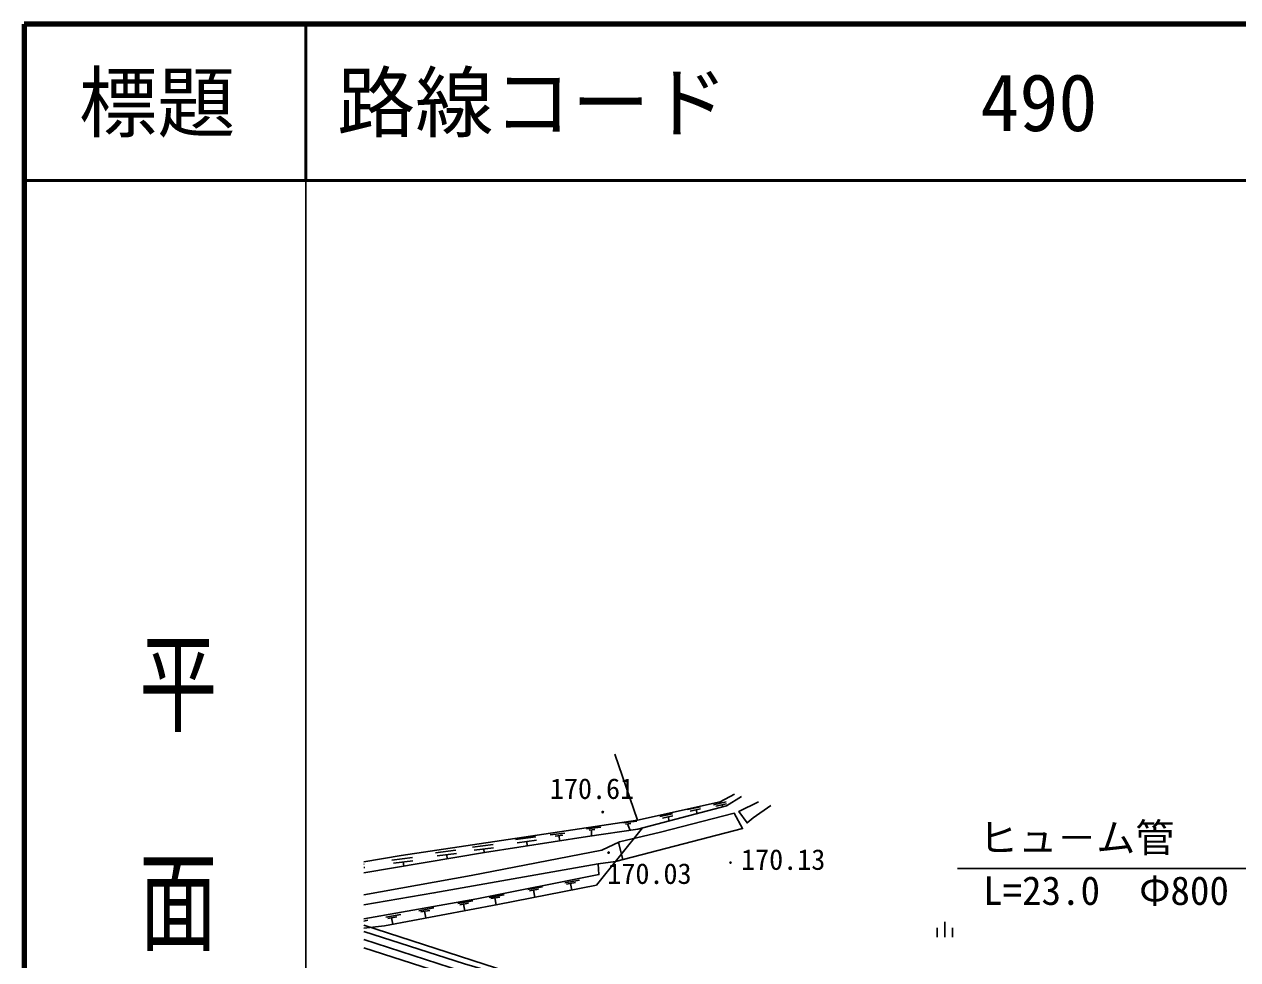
# Model space of a CAD drawing. Units: millimetres, scale not verified. Extents: x 40000 to 680000, y 20000 to 380000.
# Drawn here: x 40000 to 117600, y 320172 to 380000 of the extents above; entities that cross this region are included whole.
import ezdxf
from ezdxf.enums import TextEntityAlignment as Align

# ---------------------------------------------------------------- set-up
doc = ezdxf.new("R2010")
doc.units = ezdxf.units.MM
doc.header["$LTSCALE"] = 1000
for name, color, linetype, lineweight in [('M-BGD', 7, 'Continuous', 25), ('M-TTL', 2, 'Continuous', 140), ('M-TTL-BAND', 7, 'Continuous', 25), ('M-TTL-LINE', 7, 'Continuous', 50)]:
    doc.layers.add(name, color=color, linetype=linetype, lineweight=lineweight)
doc.layers.add('M-TTL-TXT', color=7, linetype='Continuous')
doc.styles.add('@ＭＳ ゴシック', font='')
doc.styles.add('ＭＳ ゴシック', font='')
doc.styles.get('@ＭＳ ゴシック').set_extended_font_data('@MS Gothic')
doc.styles.get('ＭＳ ゴシック').set_extended_font_data('MS Gothic')

msp = doc.modelspace()

# ---------------------------------------------------------------- linework, layer by layer
at = {"layer": 'M-BGD'}
for p, q in [((77770, 333311), (79225, 329103)), ((82420, 329770), (83239, 329943)), ((82586, 329669), (83255, 329819)), ((84067, 330087), (84885, 330260)), ((84233, 329986), (84902, 330136)), ((84630, 330075), (84641, 329950)), ((76980, 329591), (77008, 329644)), ((78269, 328928), (79169, 329027)), ((80641, 329331), (81459, 329504)), ((80807, 329230), (81476, 329381)), ((81203, 329319), (81228, 329045)), ((82983, 329758), (83005, 329516)), ((73634, 328154), (74568, 328271)), ((75962, 328541), (76862, 328640)), ((76131, 328457), (76486, 328494)), ((76278, 328472), (76280, 328089)), ((78438, 328844), (78794, 328881)), ((78585, 328859), (78752, 328447)), ((68664, 327378), (69977, 327544)), ((71406, 327859), (72720, 328025)), ((71516, 327657), (72752, 327810)), ((72134, 327733), (72166, 327453)), ((73945, 328079), (74443, 328135)), ((74194, 328107), (74245, 327776)), ((77992, 327679), (78277, 326575)), ((63511, 326548), (64824, 326715)), ((66294, 327011), (67607, 327177)), ((66403, 326809), (67639, 326962)), ((67021, 326885), (67051, 326628)), ((68773, 327176), (70010, 327329)), ((69391, 327252), (69417, 327026)), ((77355, 326993), (77383, 327046)), ((61715, 326289), (61745, 326293)), ((61715, 326070), (61777, 326078)), ((63620, 326347), (64856, 326499)), ((64238, 326423), (64268, 326166)), ((85151, 326351), (85179, 326404)), ((99676, 326011), (118676, 326011)), ((74562, 325084), (75513, 325258)), ((72200, 324664), (73151, 324838)), ((72317, 324588), (72888, 324683)), ((72567, 324629), (72657, 324167)), ((74680, 325008), (75250, 325103)), ((74929, 325049), (75012, 324627)), ((67727, 323765), (68678, 323939)), ((67845, 323689), (68416, 323784)), ((68094, 323731), (68177, 323308)), ((69729, 324156), (70680, 324331)), ((69847, 324080), (70417, 324175)), ((70096, 324122), (70182, 323684)), ((63127, 322895), (64078, 323069)), ((63245, 322819), (63816, 322914)), ((63494, 322861), (63576, 322444)), ((65237, 323308), (66188, 323482)), ((65354, 323232), (65925, 323327)), ((65604, 323274), (65688, 322841)), ((61715, 322647), (61962, 322692)), ((78052, 317099), (61715, 322375)), ((98386, 321624), (98386, 322203)), ((98868, 322588), (98868, 321624)), ((99350, 321624), (99350, 322203))]:
    msp.add_line(p, q, dxfattribs=at)
for points in [[(61715, 326431), (64107, 326835), (79225, 329103), (84512, 330269), (85421, 330758)], [(85875, 330614), (84903, 330020), (79242, 328518), (76014, 328051), (69427, 327028), (61715, 325739)], [(87750, 330030), (86604, 329239), (86226, 328924), (85697, 329662), (86952, 330277)], [(61715, 323690), (66195, 324443), (76710, 326296), (77813, 326455), (85941, 328557), (85406, 329535), (80683, 328324), (78062, 327712), (76945, 327179), (68589, 325563), (61715, 324327)], [(61715, 322200), (63040, 322343), (70291, 323705), (76588, 324935), (79538, 328597)], [(76710, 326296), (76744, 325614), (68947, 324073), (61715, 322777)], [(61715, 321458), (68016, 319426), (75292, 317314), (82615, 315201), (95505, 311820), (104293, 310031), (105900, 309646), (107115, 309433), (108474, 309175), (109901, 308873), (110678, 308722), (110774, 309213), (110000, 309363), (108573, 309665), (107205, 309925), (106002, 310136), (104401, 310519), (95618, 312307), (82748, 315683), (75431, 317795), (68162, 319904), (61715, 321983)], [(61715, 320932), (67870, 318948), (75153, 316834), (82483, 314719), (95391, 311333), (104124, 309555), (105252, 308968), (106211, 308177), (106832, 307341), (107268, 306403), (107502, 305239), (107638, 303991)]]:
    msp.add_lwpolyline(points, dxfattribs=at)
for centre, radius in [((76994, 329617), 42), ((76994, 329617), 37.8), ((76994, 329617), 25.2), ((76994, 329617), 12.6), ((77369, 327020), 42), ((77369, 327020), 37.8), ((77369, 327020), 25.2), ((77369, 327020), 12.6), ((85165, 326378), 42), ((85165, 326378), 37.8), ((85165, 326378), 25.2), ((85165, 326378), 12.6)]:
    msp.add_circle(centre, radius, dxfattribs=at)
at = {"layer": 'M-TTL'}
for p, q in [((40000, 380000), (40000, 20000)), ((680000, 380000), (40000, 380000))]:
    msp.add_line(p, q, dxfattribs=at)
at = {"layer": 'M-TTL-BAND'}
msp.add_line((58000, 370000), (58000, 20000), dxfattribs=at)
at = {"layer": 'M-TTL-LINE'}
for p, q in [((58000, 380000), (58000, 370000)), ((40000, 370000), (680000, 370000))]:
    msp.add_line(p, q, dxfattribs=at)

# ---------------------------------------------------------------- texts
at = {"layer": 'M-BGD', "style": 'ＭＳ ゴシック'}
for s, height, p in [('170.61', 1320, (73613, 330058)), ('ヒュ－ム管', 1833, (101051, 326511)), ('170.13', 1320, (85838, 325524)), ('170.03', 1320, (77286, 324624))]:
    msp.add_text(s, height=height, dxfattribs=at).set_placement(p, align=Align.BOTTOM_LEFT)
msp.add_text('L=23.0\u3000Φ800', height=1833, dxfattribs=at).set_placement((109176, 325511), align=Align.TOP_CENTER)
at = {"layer": 'M-TTL-BAND', "style": '@ＭＳ ゴシック', "width": 1.4}
msp.add_text('平  面  図', height=3666, rotation=270, dxfattribs=at).set_placement((49777, 306475), align=Align.MIDDLE_RIGHT)
at = {"layer": 'M-TTL-TXT', "style": 'ＭＳ ゴシック'}
msp.add_text('標題', height=3666, dxfattribs=at).set_placement((48500, 375000), align=Align.MIDDLE_CENTER)
for s, p in [('路線コード', (60000, 375000)), ('490', (101142, 375000))]:
    msp.add_text(s, height=3666, dxfattribs=at).set_placement(p, align=Align.MIDDLE_LEFT)

doc.saveas('drawing.dxf')
